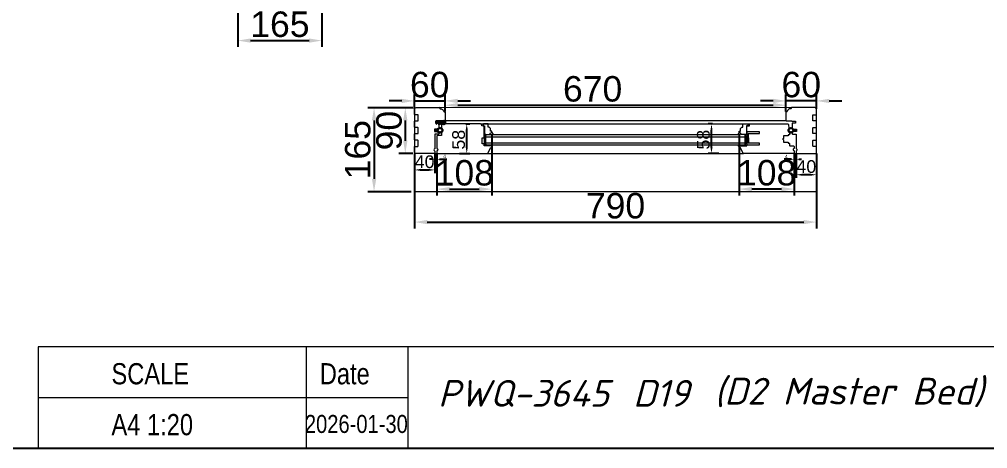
# Model space of a CAD drawing. Header units: millimetres. Extents: x 0 to 182016, y 11 to 3710.
# Drawn here: x 112012 to 113915, y 11 to 854 of the extents above; entities that cross this region are included whole.
import ezdxf

# ---------------------------------------------------------------- set-up
doc = ezdxf.new("R2010")
doc.units = ezdxf.units.MM
for name, color, linetype, lineweight in [('Matmenys', 10, 'Continuous', 20), ('OTHER', 251, 'Continuous', 13), ('Stakta', 7, 'Continuous', 25), ('Testinės profilio linijos', 7, 'Continuous', 5)]:
    doc.layers.add(name, color=color, linetype=linetype, lineweight=lineweight)
doc.layers.add('Stiklo paketas', color=7, linetype='Continuous')
doc.styles.add('ROMANS', font='stylu.ttf', dxfattribs={"oblique": 15})
doc.styles.get("Standard").update_dxf_attribs({"font": 'arial.ttf'})
doc.dimstyles.new('3-5', dxfattribs={"dimscale": 3.5, "dimtxt": 3.5, "dimasz": 3.5, "dimexe": 1.25, "dimexo": 0.625, "dimtad": 1, "dimdec": 1, "dimtxsty": 'Standard', "dimcen": 3.5, "dimadec": 0, "dimazin": 0, "dimtfac": 1, "dimtdec": 1, "dimtmove": 0, "dimatfit": 3, "dimfxl": 1, "dimarcsym": 0})
doc.dimstyles.new('5 geras', dxfattribs={"dimscale": 5, "dimtxt": 5, "dimasz": 2.5, "dimexe": 1.25, "dimexo": 0.625, "dimtad": 1, "dimdec": 1, "dimtxsty": 'Standard', "dimcen": 2.5, "dimadec": 0, "dimazin": 0, "dimtfac": 1, "dimtdec": 1, "dimtmove": 0, "dimatfit": 3, "dimfxl": 1, "dimarcsym": 0})
doc.dimstyles.new('Padidinti matmenys', dxfattribs={"dimscale": 10, "dimtxt": 5, "dimasz": 2.5, "dimexe": 1.25, "dimexo": 0.625, "dimtad": 1, "dimdec": 1, "dimtxsty": 'Standard', "dimcen": 2.5, "dimadec": 0, "dimazin": 0, "dimtfac": 1, "dimtdec": 1, "dimtmove": 0, "dimatfit": 3, "dimfxl": 1, "dimarcsym": 0})

# ---------------------------------------------------------------- blocks, each defined once
blk = doc.blocks.new('Užsakymo nr')
at = {"color": 0, "lineweight": 0, "insert": (5198.7, 20217.8), "char_height": 52.538, "width": 1187.405, "attachment_point": 1, "style": 'ROMANS'}
blk.add_mtext('{\\fISOCPEUR|b0|i0|c0|p34;\\C256;PWQ-3645}', dxfattribs=at)
blk = doc.blocks.new('Date')
at = {"lineweight": 0, "width": 0.8}
blk.add_text('2026-01-30', height=35.38, dxfattribs=at).set_placement((4937.1, 20113.7))
blk = doc.blocks.new('*D1807')
at = {"color": 0, "lineweight": -2, "transparency": 16777216}
for p, q in [((112441.6, 874.6), (112441.6, 799.9)), ((112606.6, 874.6), (112606.6, 799.9)), ((112466.6, 812.4), (112581.6, 812.4))]:
    blk.add_line(p, q, dxfattribs=at)
at = {"color": 0, "transparency": 16777216}
for points in [[(112466.6, 816.6), (112466.6, 808.2), (112441.6, 812.4)], [(112581.6, 816.6), (112581.6, 808.2), (112606.6, 812.4)]]:
    blk.add_solid(points, dxfattribs=at)
at = {"layer": 'Defpoints', "color": 0, "transparency": 16777216}
for p in [(112441.6, 880.9), (112606.6, 880.9), (112606.6, 812.4)]:
    blk.add_point(p, dxfattribs=at)
at = {"color": 0, "lineweight": 5, "transparency": 16777216, "insert": (112524.1, 844.2), "char_height": 50, "attachment_point": 5}
blk.add_mtext('165', dxfattribs=at)
blk = doc.blocks.new('*D1822')
at = {"color": 0, "lineweight": -2, "transparency": 16777216}
for p, q in [((113426.7, 628.9), (113426.7, 508.2)), ((113534.7, 587.7), (113534.7, 508.2)), ((113509.7, 520.7), (113451.7, 520.7))]:
    blk.add_line(p, q, dxfattribs=at)
at = {"color": 0, "transparency": 16777216}
for points in [[(113451.7, 524.9), (113451.7, 516.5), (113426.7, 520.7)], [(113509.7, 524.9), (113509.7, 516.5), (113534.7, 520.7)]]:
    blk.add_solid(points, dxfattribs=at)
at = {"layer": 'Defpoints', "color": 0, "transparency": 16777216}
for p in [(113426.7, 635.2), (113534.7, 593.9), (113426.7, 520.7)]:
    blk.add_point(p, dxfattribs=at)
at = {"color": 0, "lineweight": 5, "transparency": 16777216, "insert": (113480.7, 552.5), "char_height": 50, "attachment_point": 5}
blk.add_mtext('108', dxfattribs=at)
blk = doc.blocks.new('*D1823')
at = {"color": 0, "lineweight": -2, "transparency": 16777216}
for p, q in [((112940.6, 628.9), (112940.6, 508.1)), ((112832.6, 587.7), (112832.6, 508.1)), ((112857.6, 520.6), (112915.6, 520.6))]:
    blk.add_line(p, q, dxfattribs=at)
at = {"color": 0, "transparency": 16777216}
for points in [[(112857.6, 524.8), (112857.6, 516.5), (112832.6, 520.6)], [(112915.6, 524.8), (112915.6, 516.5), (112940.6, 520.6)]]:
    blk.add_solid(points, dxfattribs=at)
at = {"layer": 'Defpoints', "color": 0, "transparency": 16777216}
for p in [(112940.6, 635.2), (112832.6, 593.9), (112940.6, 520.6)]:
    blk.add_point(p, dxfattribs=at)
at = {"color": 0, "lineweight": 5, "transparency": 16777216, "insert": (112886.6, 552.4), "char_height": 50, "attachment_point": 5}
blk.add_mtext('108', dxfattribs=at)
blk = doc.blocks.new('*D1824')
at = {"layer": 'Defpoints', "color": 0, "transparency": 16777216}
for p in [(112828.6, 593.7), (112832.6, 593.7), (112832.6, 579.3)]:
    blk.add_point(p, dxfattribs=at)
at = {"layer": 'Matmenys', "color": 0, "lineweight": -2, "transparency": 16777216}
for p, q in [((112828.6, 591.5), (112828.6, 574.9)), ((112832.6, 591.5), (112832.6, 574.9)), ((112823.4, 579.3), (112818.1, 579.3)), ((112828.6, 579.3), (112832.6, 579.3)), ((112837.9, 579.3), (112852.4, 579.3))]:
    blk.add_line(p, q, dxfattribs=at)
at = {"layer": 'Matmenys', "color": 0, "transparency": 16777216}
for points in [[(112823.4, 580.2), (112823.4, 578.4), (112828.6, 579.3)], [(112837.9, 580.2), (112837.9, 578.4), (112832.6, 579.3)]]:
    blk.add_solid(points, dxfattribs=at)
at = {"layer": 'Matmenys', "color": 0, "transparency": 16777216, "insert": (112847.8, 585), "char_height": 7, "attachment_point": 5}
blk.add_mtext('4', dxfattribs=at)
blk = doc.blocks.new('*D1825')
at = {"color": 0, "lineweight": -2, "transparency": 16777216}
for p, q in [((113518.7, 678.4), (113518.7, 706.4)), ((113578.7, 678.4), (113578.7, 706.4)), ((113493.7, 693.9), (113468.7, 693.9)), ((113578.7, 693.9), (113518.7, 693.9)), ((113603.7, 693.9), (113628.7, 693.9))]:
    blk.add_line(p, q, dxfattribs=at)
at = {"color": 0, "transparency": 16777216}
for points in [[(113493.7, 698.1), (113493.7, 689.7), (113518.7, 693.9)], [(113603.7, 698.1), (113603.7, 689.7), (113578.7, 693.9)]]:
    blk.add_solid(points, dxfattribs=at)
at = {"layer": 'Defpoints', "color": 0, "transparency": 16777216}
for p in [(113518.7, 693.9), (113518.7, 672.1), (113578.7, 672.1)]:
    blk.add_point(p, dxfattribs=at)
at = {"color": 0, "lineweight": 5, "transparency": 16777216, "insert": (113548.7, 725.7), "char_height": 50, "attachment_point": 5}
blk.add_mtext('60', dxfattribs=at)
blk = doc.blocks.new('*D1826')
at = {"color": 0, "lineweight": -2, "transparency": 16777216}
for p, q in [((113538.7, 590.5), (113538.7, 542.7)), ((113578.7, 590.5), (113578.7, 542.7)), ((113566.2, 548.9), (113551.2, 548.9))]:
    blk.add_line(p, q, dxfattribs=at)
at = {"color": 0, "transparency": 16777216}
for points in [[(113551.2, 551), (113551.2, 546.8), (113538.7, 548.9)], [(113566.2, 551), (113566.2, 546.8), (113578.7, 548.9)]]:
    blk.add_solid(points, dxfattribs=at)
at = {"layer": 'Defpoints', "color": 0, "transparency": 16777216}
for p in [(113538.7, 593.6), (113578.7, 593.6), (113538.7, 548.9)]:
    blk.add_point(p, dxfattribs=at)
at = {"color": 0, "lineweight": 5, "transparency": 16777216, "insert": (113558.7, 564.8), "char_height": 25, "attachment_point": 5}
blk.add_mtext('40', dxfattribs=at)
blk = doc.blocks.new('*D1827')
at = {"layer": 'Defpoints', "color": 0, "transparency": 16777216}
for p in [(113534.7, 593.6), (113538.7, 593.6), (113534.7, 579.3)]:
    blk.add_point(p, dxfattribs=at)
at = {"layer": 'Matmenys', "color": 0, "lineweight": -2, "transparency": 16777216}
for p, q in [((113534.7, 591.5), (113534.7, 574.9)), ((113538.7, 591.5), (113538.7, 574.9)), ((113529.4, 579.3), (113514.9, 579.3)), ((113538.7, 579.3), (113534.7, 579.3)), ((113543.9, 579.3), (113549.2, 579.3))]:
    blk.add_line(p, q, dxfattribs=at)
at = {"layer": 'Matmenys', "color": 0, "transparency": 16777216}
for points in [[(113529.4, 580.2), (113529.4, 578.4), (113534.7, 579.3)], [(113543.9, 580.2), (113543.9, 578.4), (113538.7, 579.3)]]:
    blk.add_solid(points, dxfattribs=at)
at = {"layer": 'Matmenys', "color": 0, "transparency": 16777216, "insert": (113519.5, 585), "char_height": 7, "attachment_point": 5}
blk.add_mtext('4', dxfattribs=at)
blk = doc.blocks.new('*D1828')
at = {"color": 0, "lineweight": -2, "transparency": 16777216}
for p, q in [((112788.6, 587.4), (112788.6, 443.4)), ((113578.7, 587.4), (113578.7, 443.4)), ((112813.6, 455.9), (113553.7, 455.9))]:
    blk.add_line(p, q, dxfattribs=at)
at = {"color": 0, "transparency": 16777216}
for points in [[(112813.6, 460.1), (112813.6, 451.8), (112788.6, 455.9)], [(113553.7, 460.1), (113553.7, 451.8), (113578.7, 455.9)]]:
    blk.add_solid(points, dxfattribs=at)
at = {"layer": 'Defpoints', "color": 0, "transparency": 16777216}
for p in [(112788.6, 593.6), (113578.7, 593.6), (113578.7, 455.9)]:
    blk.add_point(p, dxfattribs=at)
at = {"color": 0, "lineweight": 5, "transparency": 16777216, "insert": (113183.7, 487.7), "char_height": 50, "attachment_point": 5}
blk.add_mtext('790', dxfattribs=at)
blk = doc.blocks.new('*D1829')
at = {"color": 0, "lineweight": -2, "transparency": 16777216}
for p, q in [((113374, 648.7), (113366, 648.7)), ((113372.3, 603.2), (113372.3, 636.2)), ((113386.7, 590.7), (113366, 590.7))]:
    blk.add_line(p, q, dxfattribs=at)
at = {"color": 0, "transparency": 16777216}
for points in [[(113370.2, 636.2), (113374.3, 636.2), (113372.3, 648.7)], [(113370.2, 603.2), (113374.3, 603.2), (113372.3, 590.7)]]:
    blk.add_solid(points, dxfattribs=at)
at = {"layer": 'Defpoints', "color": 0, "transparency": 16777216}
for p in [(113372.3, 648.7), (113377.1, 648.7), (113389.9, 590.7)]:
    blk.add_point(p, dxfattribs=at)
at = {"color": 0, "lineweight": 5, "transparency": 16777216, "insert": (113356.4, 617.8), "char_height": 25, "attachment_point": 5, "rotation": 90}
blk.add_mtext('58', dxfattribs=at)
blk = doc.blocks.new('*D1830')
at = {"layer": 'Defpoints', "color": 0, "transparency": 16777216}
for p in [(113534.7, 593.7), (113538.7, 593.7), (113534.7, 579.3)]:
    blk.add_point(p, dxfattribs=at)
at = {"layer": 'Matmenys', "color": 0, "lineweight": -2, "transparency": 16777216}
for p, q in [((113534.7, 591.5), (113534.7, 574.9)), ((113538.7, 591.5), (113538.7, 574.9)), ((113529.4, 579.3), (113514.9, 579.3)), ((113538.7, 579.3), (113534.7, 579.3)), ((113543.9, 579.3), (113549.2, 579.3))]:
    blk.add_line(p, q, dxfattribs=at)
at = {"layer": 'Matmenys', "color": 0, "transparency": 16777216}
for points in [[(113529.4, 580.2), (113529.4, 578.4), (113534.7, 579.3)], [(113543.9, 580.2), (113543.9, 578.4), (113538.7, 579.3)]]:
    blk.add_solid(points, dxfattribs=at)
at = {"layer": 'Matmenys', "color": 0, "transparency": 16777216, "insert": (113519.5, 585), "char_height": 7, "attachment_point": 5}
blk.add_mtext('4', dxfattribs=at)
blk = doc.blocks.new('*D1831')
at = {"color": 0, "lineweight": -2, "transparency": 16777216}
for p, q in [((112788.6, 678.4), (112788.6, 706.4)), ((112848.6, 678.4), (112848.6, 706.4)), ((112763.6, 693.9), (112738.6, 693.9)), ((112788.6, 693.9), (112848.6, 693.9)), ((112873.6, 693.9), (112898.6, 693.9))]:
    blk.add_line(p, q, dxfattribs=at)
at = {"color": 0, "transparency": 16777216}
for points in [[(112763.6, 698.1), (112763.6, 689.7), (112788.6, 693.9)], [(112873.6, 698.1), (112873.6, 689.7), (112848.6, 693.9)]]:
    blk.add_solid(points, dxfattribs=at)
at = {"layer": 'Defpoints', "color": 0, "transparency": 16777216}
for p in [(112848.6, 693.9), (112788.6, 672.1), (112848.6, 672.1)]:
    blk.add_point(p, dxfattribs=at)
at = {"color": 0, "lineweight": 5, "transparency": 16777216, "insert": (112818.6, 725.7), "char_height": 50, "attachment_point": 5}
blk.add_mtext('60', dxfattribs=at)
blk = doc.blocks.new('*D1832')
at = {"color": 0, "lineweight": -2, "transparency": 16777216}
for p, q in [((112788.6, 590.5), (112788.6, 552.2)), ((112828.6, 590.5), (112828.6, 552.2)), ((112801.1, 558.4), (112816.1, 558.4))]:
    blk.add_line(p, q, dxfattribs=at)
at = {"color": 0, "transparency": 16777216}
for points in [[(112801.1, 560.5), (112801.1, 556.3), (112788.6, 558.4)], [(112816.1, 560.5), (112816.1, 556.3), (112828.6, 558.4)]]:
    blk.add_solid(points, dxfattribs=at)
at = {"layer": 'Defpoints', "color": 0, "transparency": 16777216}
for p in [(112788.6, 593.6), (112828.6, 593.6), (112828.6, 558.4)]:
    blk.add_point(p, dxfattribs=at)
at = {"color": 0, "lineweight": 5, "transparency": 16777216, "insert": (112808.6, 574.3), "char_height": 25, "attachment_point": 5}
blk.add_mtext('40', dxfattribs=at)
blk = doc.blocks.new('*D1833')
at = {"layer": 'Defpoints', "color": 0, "transparency": 16777216}
for p in [(112828.6, 593.6), (112832.6, 593.6), (112832.6, 579.3)]:
    blk.add_point(p, dxfattribs=at)
at = {"layer": 'Matmenys', "color": 0, "lineweight": -2, "transparency": 16777216}
for p, q in [((112828.6, 591.5), (112828.6, 574.9)), ((112832.6, 591.5), (112832.6, 574.9)), ((112823.4, 579.3), (112818.1, 579.3)), ((112828.6, 579.3), (112832.6, 579.3)), ((112837.9, 579.3), (112852.4, 579.3))]:
    blk.add_line(p, q, dxfattribs=at)
at = {"layer": 'Matmenys', "color": 0, "transparency": 16777216}
for points in [[(112823.4, 580.2), (112823.4, 578.4), (112828.6, 579.3)], [(112837.9, 580.2), (112837.9, 578.4), (112832.6, 579.3)]]:
    blk.add_solid(points, dxfattribs=at)
at = {"layer": 'Matmenys', "color": 0, "transparency": 16777216, "insert": (112847.8, 585), "char_height": 7, "attachment_point": 5}
blk.add_mtext('4', dxfattribs=at)
blk = doc.blocks.new('*D1834')
at = {"color": 0, "lineweight": -2, "transparency": 16777216}
for p, q in [((112889.6, 648.7), (112897.5, 648.7)), ((112891.3, 603.2), (112891.3, 636.2)), ((112876.8, 590.7), (112897.5, 590.7))]:
    blk.add_line(p, q, dxfattribs=at)
at = {"color": 0, "transparency": 16777216}
for points in [[(112889.2, 636.2), (112893.4, 636.2), (112891.3, 648.7)], [(112889.2, 603.2), (112893.4, 603.2), (112891.3, 590.7)]]:
    blk.add_solid(points, dxfattribs=at)
at = {"layer": 'Defpoints', "color": 0, "transparency": 16777216}
for p in [(112886.5, 648.7), (112891.3, 648.7), (112873.7, 590.7)]:
    blk.add_point(p, dxfattribs=at)
at = {"color": 0, "lineweight": 5, "transparency": 16777216, "insert": (112875.4, 617.7), "char_height": 25, "attachment_point": 5, "rotation": 90}
blk.add_mtext('58', dxfattribs=at)
blk = doc.blocks.new('*D1835')
at = {"layer": 'Defpoints', "color": 0, "transparency": 16777216}
for p in [(112828.6, 593.7), (112832.6, 593.7), (112832.6, 579.3)]:
    blk.add_point(p, dxfattribs=at)
at = {"layer": 'Matmenys', "color": 0, "lineweight": -2, "transparency": 16777216}
for p, q in [((112828.6, 591.5), (112828.6, 574.9)), ((112832.6, 591.5), (112832.6, 574.9)), ((112823.4, 579.3), (112818.1, 579.3)), ((112828.6, 579.3), (112832.6, 579.3)), ((112837.9, 579.3), (112852.4, 579.3))]:
    blk.add_line(p, q, dxfattribs=at)
at = {"layer": 'Matmenys', "color": 0, "transparency": 16777216}
for points in [[(112823.4, 580.2), (112823.4, 578.4), (112828.6, 579.3)], [(112837.9, 580.2), (112837.9, 578.4), (112832.6, 579.3)]]:
    blk.add_solid(points, dxfattribs=at)
at = {"layer": 'Matmenys', "color": 0, "transparency": 16777216, "insert": (112847.8, 585), "char_height": 7, "attachment_point": 5}
blk.add_mtext('4', dxfattribs=at)
blk = doc.blocks.new('*D1836')
at = {"color": 0, "lineweight": -2, "transparency": 16777216}
for p, q in [((112848.6, 673.3), (112848.6, 698)), ((112873.6, 685.5), (113493.7, 685.5)), ((113518.7, 673.3), (113518.7, 698))]:
    blk.add_line(p, q, dxfattribs=at)
at = {"color": 0, "transparency": 16777216}
for points in [[(112873.6, 689.7), (112873.6, 681.3), (112848.6, 685.5)], [(113493.7, 689.7), (113493.7, 681.3), (113518.7, 685.5)]]:
    blk.add_solid(points, dxfattribs=at)
at = {"layer": 'Defpoints', "color": 0, "transparency": 16777216}
for p in [(113518.7, 685.5), (112848.6, 667.1), (113518.7, 667.1)]:
    blk.add_point(p, dxfattribs=at)
at = {"color": 0, "lineweight": 5, "transparency": 16777216, "insert": (113138.7, 717.3), "char_height": 50, "attachment_point": 5}
blk.add_mtext('670', dxfattribs=at)
blk = doc.blocks.new('*D1837')
at = {"color": 0, "lineweight": -2, "transparency": 16777216}
for p, q in [((112782.4, 680.6), (112696.7, 680.6)), ((112709.2, 655.6), (112709.2, 540.6)), ((112782.4, 515.6), (112696.7, 515.6))]:
    blk.add_line(p, q, dxfattribs=at)
at = {"color": 0, "transparency": 16777216}
for points in [[(112705, 655.6), (112713.4, 655.6), (112709.2, 680.6)], [(112705, 540.6), (112713.4, 540.6), (112709.2, 515.6)]]:
    blk.add_solid(points, dxfattribs=at)
at = {"layer": 'Defpoints', "color": 0, "transparency": 16777216}
for p in [(112788.6, 680.6), (112709.2, 515.6), (112788.6, 515.6)]:
    blk.add_point(p, dxfattribs=at)
at = {"color": 0, "lineweight": 5, "transparency": 16777216, "insert": (112677.4, 598.1), "char_height": 50, "attachment_point": 5, "rotation": 90}
blk.add_mtext('165', dxfattribs=at)
blk = doc.blocks.new('*D1310')
at = {"color": 0, "lineweight": -2, "transparency": 16777216}
for p, q in [((112785.4, 680.6), (112758.1, 680.6)), ((112770.6, 655.6), (112770.6, 615.6)), ((112785.4, 590.6), (112758.1, 590.6))]:
    blk.add_line(p, q, dxfattribs=at)
at = {"color": 0, "transparency": 16777216}
for points in [[(112766.4, 655.6), (112774.7, 655.6), (112770.6, 680.6)], [(112766.4, 615.6), (112774.7, 615.6), (112770.6, 590.6)]]:
    blk.add_solid(points, dxfattribs=at)
at = {"layer": 'Defpoints', "color": 0, "transparency": 16777216}
for p in [(112791.6, 680.6), (112770.6, 590.6), (112791.6, 590.6)]:
    blk.add_point(p, dxfattribs=at)
at = {"color": 0, "lineweight": 5, "transparency": 16777216, "insert": (112738.8, 635.6), "char_height": 50, "attachment_point": 5, "rotation": 90}
blk.add_mtext('90', dxfattribs=at)

msp = doc.modelspace()

# ---------------------------------------------------------------- hatches: boundary and pattern name
at = {"lineweight": 0, "ltscale": 0.5}
h = msp.add_hatch(dxfattribs=at)
h.set_pattern_fill('ANSI37', color=256, scale=0.5, angle=90, style=0)
h.set_pattern_definition([(135, (112977.4836, 605.6564), (-1.12253, -1.12253), []), (225, (112977.4836, 605.6564), (1.12253, -1.12253), [])])
h.paths.add_polyline_path([(112937.6481071, 607.6564468), (112928.6481071, 607.6564468), (112928.6481071, 605.6564468), (112937.6481071, 605.6564468)])
h = msp.add_hatch(dxfattribs=at)
h.set_pattern_fill('ANSI37', color=256, scale=0.5, angle=90, style=0)
h.set_pattern_definition([(135, (112658.1684, 605.6564), (-1.122532, -1.122532), []), (225, (112658.1684, 605.6564), (1.122532, -1.122532), [])])
h.paths.add_polyline_path([(113429.6632811, 607.6564468), (113438.6632811, 607.6564468), (113438.6632811, 605.6564468), (113429.6632811, 605.6564468)])
at = {"layer": 'Matmenys'}
h = msp.add_hatch(dxfattribs=at)
h.set_pattern_fill('ANSI37', color=252, scale=0.5, angle=-180, style=0)
h.set_pattern_definition([(225, (-41894.5366, -1098828.051), (1.1225320151, -1.1225320151), []), (315, (-41894.5366, -1098828.051), (1.1225320151, 1.1225320151), [])])
edge = h.paths.add_edge_path()
edge.add_arc((112846.058168, 653.9465146), 0.1, 363.5893456117, 453.5893456117, ccw=False)
edge.add_line((112846.1579718, 653.9527751), (112846.255055, 652.4050894))
edge.add_arc((112846.5045646, 652.4207406), 0.25, 183.5893456117, 363.5893456117)
edge.add_line((112846.7540742, 652.4363918), (112846.6256886, 654.4830968))
edge.add_arc((112846.5258847, 654.4768363), 0.1, 363.5893456117, 453.589345619)
edge.add_line((112846.5196242, 654.5766401), (112846.5148793, 654.6522831))
edge.add_line((112846.5148793, 654.6522831), (112848.4966802, 654.7765975))
edge.add_spline(control_points=[(112848.4966802, 654.7765975), (112848.5758387, 654.7647951), (112848.6458303, 654.7536196), (112848.7295811, 654.7318257), (112848.7531455, 654.7224399), (112848.7770285, 654.709745), (112848.7850881, 654.7034957), (112848.8095759, 654.6779069), (112848.8284688, 654.6486699), (112848.8621721, 654.5443501), (112848.8752941, 654.4714179), (112848.8949962, 654.2184349), (112848.8844979, 654.0046007), (112848.8651697, 653.5621223), (112848.8606944, 653.3427934), (112848.8596182, 652.9229025), (112848.8626502, 652.7198164), (112848.8753606, 652.1296091), (112848.8885371, 651.7615589), (112848.8882754, 651.0083775), (112848.8697791, 650.6316277), (112848.7665927, 650.0385232), (112848.7066987, 649.8109523), (112848.553663, 649.4138511), (112848.4709137, 649.2420634), (112848.2669135, 648.9008957), (112848.1467987, 648.734693), (112847.8793536, 648.4435333), (112847.7316799, 648.3199532), (112847.4504954, 648.1602345), (112847.3151991, 648.1126806), (112847.0139003, 648.0530756), (112846.8503003, 648.0423723), (112846.2657035, 648.0561162), (112845.8017879, 648.1508704), (112844.9092918, 648.3226127), (112844.4822115, 648.4063072), (112843.4038629, 648.6174936), (112842.7458123, 648.7512276), (112841.7527104, 648.8761536), (112841.4491093, 648.9066475), (112840.8270657, 648.9309829), (112840.5111616, 648.9234422), (112839.9619534, 648.8385579), (112839.72587, 648.7772192), (112839.3252186, 648.6047589), (112839.166586, 648.5099104), (112838.8679272, 648.325642), (112838.72647, 648.2357845), (112838.4246871, 648.0797014), (112838.2596344, 648.0097313), (112837.8945127, 647.8900001), (112837.6935626, 647.8469976), (112837.354146, 647.8230989), (112837.2121605, 647.8363047), (112837.0169398, 647.8963439), (112836.951612, 647.9330841), (112836.8248886, 648.0416332), (112836.7657108, 648.1136994), (112836.6086332, 648.3777869), (112836.5271336, 648.6188952), (112836.4105163, 649.1693062), (112836.3739848, 649.4775013), (112836.3207133, 650.0737191), (112836.3014908, 650.3612701), (112836.2581314, 650.8917599), (112836.2359952, 651.1400184), (112836.1997809, 651.5448207), (112836.1856944, 651.7022241), (112836.1575723, 652.0261564), (112836.1425363, 652.2044737), (112836.0742513, 652.5073407), (112836.0386162, 652.6251627), (112835.9430195, 652.8376415), (112835.8898726, 652.9315563), (112835.7712318, 653.0767501), (112835.7156096, 653.1317682), (112835.5918424, 653.2208601), (112835.5282153, 653.2537395), (112835.4093513, 653.3019077), (112835.3522742, 653.318789), (112835.2516939, 653.3447329), (112835.2072983, 653.3544505), (112835.166302, 653.3634864)], knot_values=[0, 0, 0, 0, 0.2245066002, 0.2245066002, 0.377043448, 0.377043448, 0.5295802957, 0.5295802957, 0.8082977366, 0.8082977366, 1.0870151774, 1.0870151774, 1.6244414062, 1.6244414062, 2.161867635, 2.161867635, 2.6992938638, 2.6992938638, 3.7741463214, 3.7741463214, 5.0334406395, 5.0334406395, 5.8656302806, 5.8656302806, 6.5060139406, 6.5060139406, 7.1463976006, 7.1463976006, 7.7996240151, 7.7996240151, 8.3563201169, 8.3563201169, 8.9130162187, 8.9130162187, 10.239934143, 10.239934143, 11.5668520673, 11.5668520673, 13.5970761059, 13.5970761059, 14.4582175179, 14.4582175179, 15.3193589298, 15.3193589298, 15.9856015553, 15.9856015553, 16.5061017172, 16.5061017172, 17.0266018791, 17.0266018791, 17.547102041, 17.547102041, 18.1672448488, 18.1672448488, 18.7176261004, 18.7176261004, 19.1465766047, 19.1465766047, 19.5755271091, 19.5755271091, 20.3898249977, 20.3898249977, 21.2041228863, 21.2041228863, 21.9655448497, 21.9655448497, 22.7269668131, 22.7269668131, 23.2229068178, 23.2229068178, 23.7188468224, 23.7188468224, 24.0184411081, 24.0184411081, 24.2549295987, 24.2549295987, 24.4119994701, 24.4119994701, 24.5501072405, 24.5501072405, 24.6882150108, 24.6882150108, 24.8099116426, 24.8099116426, 24.8099116426, 24.8099116426], degree=3, periodic=0)
edge.add_line((112835.166302, 653.3634864), (112846.0519075, 654.0463184))

# ---------------------------------------------------------------- linework, layer by layer
for p, q in [((112831.5644329, 654.6403646), (112830.5340916, 653.5738999)), ((112830.5340916, 653.5738999), (112830.5653941, 653.0748808)), ((112830.5653941, 653.0748808), (112830.71268, 653.0841197)), ((112830.71268, 653.0841197), (112831.6961265, 648.7370292)), ((112831.2181424, 653.1158263), (112846.0519075, 654.0463184)), ((112831.2181424, 653.1158263), (112831.4553373, 652.0673632)), ((112832.3120736, 654.6872626), (112831.2613603, 653.61952)), ((112831.2613603, 653.61952), (112846.5196242, 654.5766401)), ((112831.4553373, 652.0673632), (112831.9430133, 652.1776906)), ((112831.5644329, 654.6403646), (112832.3120736, 654.6872626)), ((112831.6961265, 648.7370292), (112832.6714785, 648.9576841)), ((112831.9430133, 652.1776906), (112832.6714785, 648.9576841)), ((112846.1579718, 653.9527751), (112846.255055, 652.4050894)), ((112846.5196242, 654.5766401), (112846.5148793, 654.6522831)), ((112846.6256886, 654.4830968), (112846.7540742, 652.4363918))]:
    msp.add_line(p, q)
at = {"color": 1}
for p, q in [((112848.5409204, 655.0733175), (112833.216105, 654.1120228)), ((112848.4966802, 654.7765975), (112833.2617355, 653.8209402)), ((112835.1017292, 653.0705182), (112833.3412779, 652.9600887))]:
    msp.add_line(p, q, dxfattribs=at)
at = {"lineweight": 0}
for p, q in [((112940.6481071, 631.6564468), (112942.9347722, 627.6564468)), ((113426.6632811, 631.6564468), (113424.376616, 627.6564468)), ((112928.6481071, 627.6557377), (112925.6481071, 606.6557377)), ((112925.6481071, 627.6557377), (112928.6481071, 606.6557377)), ((113438.6632811, 627.6557377), (113441.6632811, 606.6557377)), ((113441.6632811, 627.6557377), (113438.6632811, 606.6557377)), ((112928.6481071, 605.6564468), (112928.6481071, 608.6564468)), ((112937.6481071, 605.6564468), (112937.6481071, 607.6564468)), ((112940.6481071, 604.6564468), (112942.9347722, 607.6564468)), ((113426.6632811, 604.6564468), (113424.376616, 607.6564468)), ((113429.6632811, 605.6564468), (113429.6632811, 607.6564468)), ((113438.6632811, 605.6564468), (113438.6632811, 608.6564468)), ((115749.250095, 210.9357406), (112048.7898106, 210.9357406)), ((112048.7898106, 210.9357406), (112048.7898106, 10.9108603)), ((112575.7314478, 210.9357406), (112575.7314478, 10.9108603)), ((112775.756328, 210.9357406), (112775.756328, 10.9108603)), ((112775.756328, 110.9233004), (112048.7898106, 110.9233004))]:
    msp.add_line(p, q, dxfattribs=at)
msp.add_lwpolyline([(115749.250095, 3710.4502728), (115749.250095, 10.9108603), (110249.9347522, 10.9108603), (110249.9347522, 3710.4502728)], close=True)
at = {"lineweight": 5}
msp.add_lwpolyline([(112788.6085026, 680.6478669), (112788.6085026, 515.6478669), (113578.6632815, 515.6495182), (113578.6632815, 680.6495182)], dxfattribs=at)
at = {"lineweight": 0}
for points in [[(112933.6481071, 642.6564468), (112933.6481071, 648.6564468), (112924.6481071, 648.6564468, 0.4142135624), (112923.6481071, 647.6564468), (112923.6481071, 644.6564468), (112926.1481071, 644.6564468), (112926.1481071, 627.6564468), (112937.6481071, 627.6564468), (112937.6481071, 630.6564468), (112940.6481071, 631.6564468), (112940.6481071, 634.1564468), (112938.1481071, 634.1564468), (112938.1481071, 637.6815096, 0.3851703882), (112933.6481071, 642.6564468)], [(113433.6632811, 642.6564468), (113433.6632811, 648.6564468), (113442.6632811, 648.6564468, -0.4142135624), (113443.6632811, 647.6564468), (113443.6632811, 644.6564468), (113441.1632811, 644.6564468), (113441.1632811, 627.6564468), (113429.6632811, 627.6564468), (113429.6632811, 630.6564468), (113426.6632811, 631.6564468), (113426.6632811, 634.1564468), (113429.1632811, 634.1564468), (113429.1632811, 637.6815096, -0.3851703882), (113433.6632811, 642.6564468)]]:
    msp.add_lwpolyline(points, format="xyb", dxfattribs=at)
for points in [[(112925.6481071, 627.6557377), (112925.6481071, 606.6557377), (112928.6481071, 606.6557377), (112928.6481071, 627.6557377)], [(113441.6632811, 627.6557377), (113441.6632811, 606.6557377), (113438.6632811, 606.6557377), (113438.6632811, 627.6557377)]]:
    msp.add_lwpolyline(points, close=True, dxfattribs=at)
at = {"color": 18, "linetype": 'ByBlock', "true_color": 0x000000}
for centre, radius in [((112838.8962304, 636.1311078), 4.85), ((112838.8962304, 636.1311078), 4.25), ((113528.270767, 636.1553812), 4.85), ((113528.270767, 636.1553812), 4.25)]:
    msp.add_circle(centre, radius, dxfattribs=at)
for centre, radius, start, end in [((112846.058168, 653.9465146), 0.1, 3.5893456092, 93.5893456125), ((112846.5045646, 652.4207406), 0.25, 183.5893456092, 3.5893456092), ((112846.5258847, 654.4768363), 0.1, 3.5893456092, 93.5893456125)]:
    msp.add_arc(centre, radius, start, end)
at = {"color": 1}
msp.add_spline([(112848.5409204, 655.0733175), (112848.9024208, 654.9828208), (112849.1719617, 653.7089623), (112848.6835723, 649.0165893), (112847.6403746, 647.9265831), (112845.4769027, 647.9079667), (112843.7788629, 648.2383406), (112841.613422, 648.5852569), (112839.5767003, 648.3858281), (112838.7484556, 647.9096592), (112836.8939154, 647.6293958), (112836.0014695, 650.3415743), (112835.874302, 651.82045), (112835.7563306, 652.5077178), (112835.454125, 652.9496032), (112835.1017292, 653.0705182)], degree=3, dxfattribs=at)
msp.add_open_spline([(112848.4966802, 654.7765975), (112848.5758387, 654.7647951), (112848.6458303, 654.7536196), (112848.7295811, 654.7318257), (112848.7531455, 654.7224399), (112848.7770285, 654.709745), (112848.7850881, 654.7034957), (112848.8095759, 654.6779069), (112848.8284688, 654.6486699), (112848.8621721, 654.5443501), (112848.8752941, 654.4714179), (112848.8949962, 654.2184349), (112848.8844979, 654.0046007), (112848.8651697, 653.5621223), (112848.8606944, 653.3427934), (112848.8596182, 652.9229025), (112848.8626502, 652.7198164), (112848.8753606, 652.1296091), (112848.8885371, 651.7615589), (112848.8882754, 651.0083775), (112848.8697791, 650.6316277), (112848.7665927, 650.0385232), (112848.7066987, 649.8109523), (112848.553663, 649.4138511), (112848.4709137, 649.2420634), (112848.2669135, 648.9008957), (112848.1467987, 648.734693), (112847.8793536, 648.4435333), (112847.7316799, 648.3199532), (112847.4504954, 648.1602345), (112847.3151991, 648.1126806), (112847.0139003, 648.0530756), (112846.8503003, 648.0423723), (112846.2657035, 648.0561162), (112845.8017879, 648.1508704), (112844.9092918, 648.3226127), (112844.4822115, 648.4063072), (112843.4038629, 648.6174936), (112842.7458123, 648.7512276), (112841.7527104, 648.8761536), (112841.4491093, 648.9066475), (112840.8270657, 648.9309829), (112840.5111616, 648.9234422), (112839.9619534, 648.8385579), (112839.72587, 648.7772192), (112839.3252186, 648.6047589), (112839.166586, 648.5099104), (112838.8679272, 648.325642), (112838.72647, 648.2357845), (112838.4246871, 648.0797014), (112838.2596344, 648.0097313), (112837.8945127, 647.8900001), (112837.6935626, 647.8469976), (112837.354146, 647.8230989), (112837.2121605, 647.8363047), (112837.0169398, 647.8963439), (112836.951612, 647.9330841), (112836.8248886, 648.0416332), (112836.7657108, 648.1136994), (112836.6086332, 648.3777869), (112836.5271336, 648.6188952), (112836.4105163, 649.1693062), (112836.3739848, 649.4775013), (112836.3207133, 650.0737191), (112836.3014908, 650.3612701), (112836.2581314, 650.8917599), (112836.2359952, 651.1400184), (112836.1997809, 651.5448207), (112836.1856944, 651.7022241), (112836.1575723, 652.0261564), (112836.1425363, 652.2044737), (112836.0742513, 652.5073407), (112836.0386162, 652.6251627), (112835.9430195, 652.8376415), (112835.8898726, 652.9315563), (112835.7712318, 653.0767501), (112835.7156096, 653.1317682), (112835.5918424, 653.2208601), (112835.5282153, 653.2537395), (112835.4093513, 653.3019077), (112835.3522742, 653.318789), (112835.2516939, 653.3447329), (112835.2072983, 653.3544505), (112835.166302, 653.3634864)], degree=3, knots=[0, 0, 0, 0, 0.2245066002, 0.2245066002, 0.377043448, 0.377043448, 0.5295802957, 0.5295802957, 0.8082977366, 0.8082977366, 1.0870151774, 1.0870151774, 1.6244414062, 1.6244414062, 2.161867635, 2.161867635, 2.6992938638, 2.6992938638, 3.7741463214, 3.7741463214, 5.0334406395, 5.0334406395, 5.8656302806, 5.8656302806, 6.5060139406, 6.5060139406, 7.1463976006, 7.1463976006, 7.7996240151, 7.7996240151, 8.3563201169, 8.3563201169, 8.9130162187, 8.9130162187, 10.239934143, 10.239934143, 11.5668520673, 11.5668520673, 13.5970761059, 13.5970761059, 14.4582175179, 14.4582175179, 15.3193589298, 15.3193589298, 15.9856015553, 15.9856015553, 16.5061017172, 16.5061017172, 17.0266018791, 17.0266018791, 17.547102041, 17.547102041, 18.1672448488, 18.1672448488, 18.7176261004, 18.7176261004, 19.1465766047, 19.1465766047, 19.5755271091, 19.5755271091, 20.3898249977, 20.3898249977, 21.2041228863, 21.2041228863, 21.9655448497, 21.9655448497, 22.7269668131, 22.7269668131, 23.2229068178, 23.2229068178, 23.7188468224, 23.7188468224, 24.0184411081, 24.0184411081, 24.2549295987, 24.2549295987, 24.4119994701, 24.4119994701, 24.5501072405, 24.5501072405, 24.6882150108, 24.6882150108, 24.8099116426, 24.8099116426, 24.8099116426, 24.8099116426], dxfattribs=at)
at = {"layer": 'Matmenys'}
msp.add_lwpolyline([(113466.6632811, 629.9064468), (113466.6632811, 632.9064468), (113441.6632811, 632.9064468), (113441.6632811, 607.9064468), (113466.6632811, 607.9064468), (113466.6632811, 610.9064468), (113444.6632811, 610.9064468), (113444.6632811, 629.9064468), (113466.6632811, 629.9064468)], dxfattribs=at)
at = {"layer": 'OTHER'}
for points in [[(112834.0930206, 635.5210817), (112832.6771118, 635.5210817), (112832.6771118, 633.8758003), (112832.1514296, 633.8758003), (112831.4080886, 635.5210817), (112830.615469, 635.5210817), (112830.615469, 633.8758003), (112830.3965782, 633.8758003), (112828.893697, 636.1311078), (112830.3965782, 638.3864154), (112830.615469, 638.3864154), (112830.615469, 636.741134), (112831.4080886, 636.741134), (112832.1514296, 638.3864154), (112832.6771118, 638.3864154), (112832.6771118, 636.741134), (112834.0930206, 636.741134)], [(113533.0739768, 635.5453551), (113534.4898857, 635.5453551), (113534.4898857, 633.9000737), (113535.0155678, 633.9000737), (113535.7589088, 635.5453551), (113536.5515284, 635.5453551), (113536.5515284, 633.9000737), (113536.7704192, 633.9000737), (113538.2733005, 636.1553812), (113536.7704192, 638.4106888), (113536.5515284, 638.4106888), (113536.5515284, 636.7654074), (113535.7589088, 636.7654074), (113535.0155678, 638.4106888), (113534.4898857, 638.4106888), (113534.4898857, 636.7654074), (113533.0739768, 636.7654074)]]:
    msp.add_lwpolyline(points, dxfattribs=at)
at = {"layer": 'Stakta', "color": 18, "lineweight": 5, "true_color": 0x000000}
msp.add_line((112918.6466151, 648.6547954), (113448.6632811, 648.6564468), dxfattribs=at)
for points in [[(112836.6466151, 640.9512084, -0.2720281141), (112836.3900015, 640.5144441, 0.164173551), (112834.2412904, 638.1468013), (112828.1466151, 638.1468013), (112828.1466151, 634.1468013), (112834.2412904, 634.1468013, 0.164173551), (112836.3900015, 631.7791585, -0.2720281141), (112836.6466151, 631.3423943), (112836.6466151, 629.708993, -0.4116598905), (112835.6553416, 628.7090311), (112829.6378885, 628.6565176, 0.4116598905), (112828.6466151, 627.6565556), (112828.6466151, 600.0973566, -0.3563939587), (112828.2466151, 599.6074586, 0.8164965809), (112828.2466151, 595.6882751, -0.3563939587), (112828.6466151, 595.1983771), (112828.6466151, 592.1478669, -0.4142135624), (112827.1466151, 590.6478669), (112791.6466147, 590.6478669, -0.4142135624), (112788.6466147, 593.6478669), (112788.6466147, 603.6478669, -0.4142135624), (112789.6466147, 604.6478669), (112795.1466147, 604.6478669, 0.4142135624), (112795.6466147, 605.1478669), (112795.6466147, 616.1478669, 0.4142135624), (112795.1466147, 616.6478669), (112789.8466147, 616.6478669, -0.4142135624), (112788.8466147, 617.6478669), (112788.8466147, 628.6478669, -0.4142135624), (112789.8466147, 629.6478669), (112795.1466147, 629.6478669, 0.4142135624), (112795.6466147, 630.1478669), (112795.6466147, 641.1478669, 0.4142135624), (112795.1466147, 641.6478669), (112789.8466147, 641.6478669, -0.4142135624), (112788.8466147, 642.6478669), (112788.8466147, 653.6478669, -0.4142135624), (112789.8466147, 654.6478669), (112795.1466147, 654.6478669, 0.4142135624), (112795.6466147, 655.1478669), (112795.6466147, 666.1478669, 0.4142135624), (112795.1466147, 666.6478669), (112789.6466147, 666.6478669, -0.4142135624), (112788.6466147, 667.6478669), (112788.6466147, 677.6478669, -0.4142135624), (112791.6466147, 680.6478669), (112837.6466151, 680.6478669, -0.4142135624), (112838.6466151, 679.6478669), (112838.6466151, 678.9385402, 0.4001549105), (112838.9321497, 678.6388891, -0.3090857966), (112846.5814604, 672.8506059, 0.3199404334), (112846.8632835, 672.645976), (112847.6553416, 672.6390638, -0.4116598905), (112848.6466151, 671.6391019), (112848.6466151, 655.7439005, -0.4116598905), (112847.6553416, 654.7439386), (112837.6378885, 654.6565176, 0.2023892741), (112836.9240579, 654.3478669), (112829.6466151, 654.3478669), (112829.6466151, 650.3478669), (112836.6466151, 650.3478669)], [(113530.6632811, 640.9528597, 0.2720281141), (113530.9198947, 640.5160955, -0.164173551), (113533.0686059, 638.1484527), (113539.1632811, 638.1484527), (113539.1632811, 634.1484527), (113533.0686059, 634.1484527, -0.164173551), (113530.9198947, 631.7808099, 0.2720281141), (113530.6632811, 631.3440456), (113530.6632811, 629.7106444, 0.4116598905), (113531.6545546, 628.7106824), (113537.6720077, 628.6581689, -0.4116598905), (113538.6632811, 627.658207), (113538.6632811, 600.099008, 0.3563939587), (113539.0632811, 599.60911, -0.8164965809), (113539.0632811, 595.6899264, 0.3563939587), (113538.6632811, 595.2000285), (113538.6632811, 592.1495182, 0.4142135624), (113540.1632811, 590.6495182), (113575.6632815, 590.6495182, 0.4142135624), (113578.6632815, 593.6495182), (113578.6632815, 603.6495182, 0.4142135624), (113577.6632815, 604.6495182), (113572.1632815, 604.6495182, -0.4142135624), (113571.6632815, 605.1495182), (113571.6632815, 616.1495182, -0.4142135624), (113572.1632815, 616.6495182), (113577.4632815, 616.6495182, 0.4142135624), (113578.4632815, 617.6495182), (113578.4632815, 628.6495182, 0.4142135624), (113577.4632815, 629.6495182), (113572.1632815, 629.6495182, -0.4142135624), (113571.6632815, 630.1495182), (113571.6632815, 641.1495182, -0.4142135624), (113572.1632815, 641.6495182), (113577.4632815, 641.6495182, 0.4142135624), (113578.4632815, 642.6495182), (113578.4632815, 653.6495182, 0.4142135624), (113577.4632815, 654.6495182), (113572.1632815, 654.6495182, -0.4142135624), (113571.6632815, 655.1495182), (113571.6632815, 666.1495182, -0.4142135624), (113572.1632815, 666.6495182), (113577.6632815, 666.6495182, 0.4142135624), (113578.6632815, 667.6495182), (113578.6632815, 677.6495182, 0.4142135624), (113575.6632815, 680.6495182), (113529.6632811, 680.6495182, 0.4142135624), (113528.6632811, 679.6495182), (113528.6632811, 678.9401915, -0.4001549105), (113528.3777465, 678.6405405, 0.3090857966), (113520.7284358, 672.8522572, -0.3199404334), (113520.4466127, 672.6476274), (113519.6545546, 672.6407152, 0.4116598905), (113518.6632811, 671.6407533), (113518.6632811, 655.7455518, 0.4116598905), (113519.6545546, 654.7455899), (113529.6720077, 654.6581689, -0.2023892741), (113530.3858383, 654.3495182), (113537.6632811, 654.3495182), (113537.6632811, 650.3495182), (113530.6632811, 650.3495182)]]:
    msp.add_lwpolyline(points, format="xyb", close=True, dxfattribs=at)
at = {"layer": 'Stiklo paketas', "lineweight": 5}
for p, q in [((112928.6466151, 623.6550528), (113438.6632811, 623.6550528)), ((112928.6466151, 611.6550528), (113438.6632811, 611.6550528)), ((112929.6466151, 627.6550528), (113428.411239, 627.6550528)), ((112928.6466151, 607.7006094), (113438.6632811, 607.6963308))]:
    msp.add_line(p, q, dxfattribs=at)
at = {"layer": 'Testinės profilio linijos'}
for p, q in [((113529.0765914, 680.45933), (112837.6466151, 680.6478669)), ((113519.5603138, 654.7508671), (112846.4607454, 654.7508671)), ((112932.3295208, 590.6547954), (113434.9818675, 590.6558609))]:
    msp.add_line(p, q, dxfattribs=at)
for points in [[(112925.1509783, 644.6154864), (112920.9439971, 644.6522002, -0.4116598905), (112920.6466151, 644.9521888), (112920.6466151, 646.6547954, 0.4142135624), (112918.6466151, 648.6547954), (112842.6466151, 648.6547954, 0.4142135624), (112841.6466151, 647.6547954), (112841.6466151, 639.1547954, -1), (112841.6466151, 635.1547954), (112841.6466151, 627.1547954), (112841.6466151, 626.6547954, -0.4142135624), (112840.6466151, 625.6547954), (112833.6466151, 625.6547954, 0.4142135624), (112832.6466151, 624.6547954), (112832.6466151, 600.1547954, -1), (112832.6466151, 596.1547954), (112832.6466151, 591.6547954, 0.4142135624), (112833.6466151, 590.6547954), (112932.3295208, 590.6547954, 0.4142135624), (112933.3295208, 591.6547954), (112933.3295208, 592.6547954), (112938.6466151, 602.6547954), (112939.6466151, 602.6547954, 0.4142135624), (112940.6466151, 603.6547954), (112940.6466151, 604.6547954, 0.4142135624), (112939.6466151, 605.6547954), (112925.6466151, 605.6547954), (112925.6466151, 609.6547954), (112921.6466151, 609.6547954), (112921.6466151, 621.6547954), (112925.6466151, 621.6547954), (112925.6466151, 644.1155055, 0.4116598905)], [(113466.9132811, 611.1564468), (113445.6632811, 611.1564468), (113445.6632811, 621.6564468), (113444.9132811, 621.6564468), (113444.9132811, 629.6564468), (113466.9132811, 629.6564468), (113466.9132811, 633.1564468), (113441.6632811, 633.1564468), (113441.6632811, 644.1171568, -0.4116598905), (113442.1589179, 644.6171378), (113446.3658991, 644.6538515, 0.4116598905), (113446.6632811, 644.9538401), (113446.6632811, 646.6564468, -0.4142135624), (113448.6632811, 648.6564468), (113522.3228647, 648.6564468, -0.3788661087), (113523.3154108, 647.7783161), (113524.3323809, 639.4957596, -0.3282648586), (113524.0419225, 638.9791493, 0.7358200833), (113524.5073285, 635.1887219, -0.3282648586), (113524.9141383, 634.7577253), (113525.6558273, 628.7171535, -0.0305527633), (113525.6632811, 628.5952841), (113525.6632811, 627.6265931, -0.4040262258), (113525.1807309, 627.1268977), (113523.4528113, 627.0665574, 0.4040262258), (113523.1632811, 626.7667401), (113523.1632811, 625.7136185, -0.4091108014), (113522.6720073, 625.2136947), (113513.9580454, 625.0615919, 0.4091108014), (113513.6632811, 624.7616376), (113513.6632811, 620.7378176, -0.1989123674), (113513.5168345, 620.3842642), (113512.2511491, 619.1185788, 0.4142135624), (113512.2511491, 618.6943147), (113513.5168345, 617.4286293, -0.1989123674), (113513.6632811, 617.0750759), (113513.6632811, 613.0512559, 0.4091108014), (113513.9580454, 612.7513016), (113522.6720073, 612.5991989, -0.4091108014), (113523.1632811, 612.099275), (113523.1632811, 611.0461534, 0.4040262258), (113523.4528113, 610.7463361), (113525.1807309, 610.6859959, -0.4040361542), (113525.6632811, 610.1862834), (113525.6632811, 606.647758, 0.4116598905), (113526.6545546, 605.647796), (113533.6720077, 605.5865557, -0.4116598905), (113534.6632811, 604.5865937), (113534.6632811, 600.6059365, -0.3563939587), (113534.2632811, 600.1160385, 0.8164965809), (113534.2632811, 596.196855, -0.3563939587), (113534.6632811, 595.706957), (113534.6632811, 591.6564468, -0.4142135624), (113533.6632811, 590.6564468), (113434.9803755, 590.6564468, -0.4142135624), (113433.9803755, 591.6564468), (113433.9803755, 592.6564468), (113428.6632811, 602.6564468), (113427.6632811, 602.6564468, -0.4142135624), (113426.6632811, 603.6564468), (113426.6632811, 604.6564468, -0.4142135624), (113427.6632811, 605.6564468), (113441.6632811, 605.6564468), (113441.6632811, 607.6564468), (113466.9132811, 607.6564468)]]:
    msp.add_lwpolyline(points, format="xyb", close=True, dxfattribs=at)

# ---------------------------------------------------------------- block references
at = {"color": 1}
for name in ['Užsakymo nr', 'Date']:
    msp.add_blockref(name, (107636.1410061, -20072.0125467), dxfattribs=at)

# ---------------------------------------------------------------- texts
at = {"lineweight": 0, "width": 0.8}
for s, p in [('SCALE', (112193.1313725, 137.2134153)), ('Date', (112602.5227495, 137.2134153)), ('A4 1:20', (112193.1313725, 37.2009752))]:
    msp.add_text(s, height=41.62239482, dxfattribs=at).set_placement(p)
at = {"color": 0, "lineweight": 0, "char_height": 52.538446824, "attachment_point": 1, "style": 'ROMANS'}
for s, insert, width in [('{\\fISOCPEUR|b0|i0|c186|p34;\\C256;(D2 Master Bed) }', (113377.8591452, 150.0321815), 1707.405476263), ('{\\fISOCPEUR|b0|i0|c186|p34;\\C256;D19 }', (113218.1873459, 145.8257351), 130.666239348)]:
    msp.add_mtext(s, dxfattribs=dict(at, insert=insert, width=width))

# ---------------------------------------------------------------- dimensions: what is measured, and where the dimension line sits
at = {"color": 1, "lineweight": 5}
dim = msp.add_linear_dim(base=(112606.6162407, 812.4099234), p1=(112441.6162407, 880.873283), p2=(112606.6162407, 880.873283), dimstyle='Padidinti matmenys', dxfattribs=at)
dim.commit()
dim.dimension.update_dxf_attribs({"geometry": '*D1807', "text_midpoint": (112524.1162407, 844.1885728)})
for base, p1, p2, angle, dimstyle, picture, middle in [((112848.6466151, 693.9068081), (112788.6466151, 672.1478669), (112848.6466151, 672.1478669), 180, 'Padidinti matmenys', '*D1831', (112818.6466151, 693.9068081)), ((112891.2961289, 648.6547954), (112873.6948851, 590.6547954), (112886.4713132, 648.6547954), 90, '5 geras', '*D1834', (112891.2961289, 617.7488392)), ((113372.2565885, 648.6564468), (113389.8578323, 590.6564468), (113377.0814042, 648.6564468), 90, '5 geras', '*D1829', (113372.2565885, 617.7504905)), ((112940.6466151, 520.6325586), (112832.6466151, 593.9047954), (112940.6466151, 635.1547954), 180, 'Padidinti matmenys', '*D1823', (112886.6466151, 520.6325586)), ((112828.6466151, 558.4099624), (112788.6466151, 593.6478669), (112828.6466151, 593.6478669), 180, '5 geras', '*D1832', (112808.6466151, 558.4099624))]:
    dim = msp.add_linear_dim(base=base, p1=p1, p2=p2, angle=angle, dimstyle=dimstyle, dxfattribs=at)
    dim.commit()
    dim.dimension.update_dxf_attribs({"geometry": picture, "text_midpoint": middle, "dimtype": 160})
for base, p1, p2, dimstyle, picture, middle in [((113518.6632811, 685.5037229), (112848.6466151, 667.0511819), (113518.6632811, 667.0528333), 'Padidinti matmenys', '*D1836', (113138.6549481, 685.5037229)), ((113518.6632811, 693.9084594), (113578.6632811, 672.1495182), (113518.6632811, 672.1495182), 'Padidinti matmenys', '*D1825', (113548.6632811, 693.9084594)), ((113426.6632811, 520.716368), (113534.6632811, 593.9064468), (113426.6632811, 635.1564468), 'Padidinti matmenys', '*D1822', (113480.6632811, 520.716368)), ((113578.6632811, 455.9170984), (112788.6466209, 593.6417741), (113578.6632811, 593.6495182), 'Padidinti matmenys', '*D1828', (113183.654951, 455.9170984)), ((113538.6632811, 548.908793), (113578.6632811, 593.6495182), (113538.6632811, 593.6495182), '5 geras', '*D1826', (113558.6632811, 548.908793))]:
    dim = msp.add_linear_dim(base=base, p1=p1, p2=p2, dimstyle=dimstyle, dxfattribs=at)
    dim.commit()
    dim.dimension.update_dxf_attribs({"geometry": picture, "text_midpoint": middle, "dimtype": 160})
for base, p1, p2, angle, picture, middle in [((112709.1966003, 515.6478669), (112788.6085088, 680.6478669), (112788.6466271, 515.6478669), 90, '*D1837', (112677.4179509, 598.1478669)), ((112770.5772359, 590.6478669), (112791.6466213, 680.6478669), (112791.6466213, 590.6478669), 270, '*D1310', (112738.7985865, 635.6478669))]:
    dim = msp.add_linear_dim(base=base, p1=p1, p2=p2, angle=angle, dimstyle='Padidinti matmenys', dxfattribs=at)
    dim.commit()
    dim.dimension.update_dxf_attribs({"geometry": picture, "text_midpoint": middle})
at = {"layer": 'Matmenys'}
for base, p1, p2, picture, middle in [((112832.6466151, 579.322699), (112828.6466151, 593.6547954), (112832.6466151, 593.6547954), '*D1824', (112847.764538, 579.322699)), ((112832.6466151, 579.322699), (112828.6466151, 593.6547954), (112832.6466151, 593.6547954), '*D1835', (112847.764538, 579.322699)), ((112832.6466151, 579.3157704), (112828.6466151, 593.6478669), (112832.6466151, 593.6478669), '*D1833', (112847.764538, 579.3157704))]:
    dim = msp.add_linear_dim(base=base, p1=p1, p2=p2, dimstyle='3-5', override={"dimtxt": 2, "dimasz": 1.5, "dimtmove": 0}, dxfattribs=at)
    dim.commit()
    dim.dimension.update_dxf_attribs({"geometry": picture, "text_midpoint": middle, "dimtype": 160})
for base, p1, p2, picture, middle in [((113534.6632811, 579.3243503), (113538.6632811, 593.6564468), (113534.6632811, 593.6564468), '*D1830', (113519.5453582, 579.3243503)), ((113534.6632811, 579.3174218), (113538.6632811, 593.6495182), (113534.6632811, 593.6495182), '*D1827', (113519.5453582, 579.3174218))]:
    dim = msp.add_linear_dim(base=base, p1=p1, p2=p2, angle=180, dimstyle='3-5', override={"dimtxt": 2, "dimasz": 1.5, "dimtmove": 0}, dxfattribs=at)
    dim.commit()
    dim.dimension.update_dxf_attribs({"geometry": picture, "text_midpoint": middle, "dimtype": 160})

doc.saveas('drawing.dxf')
